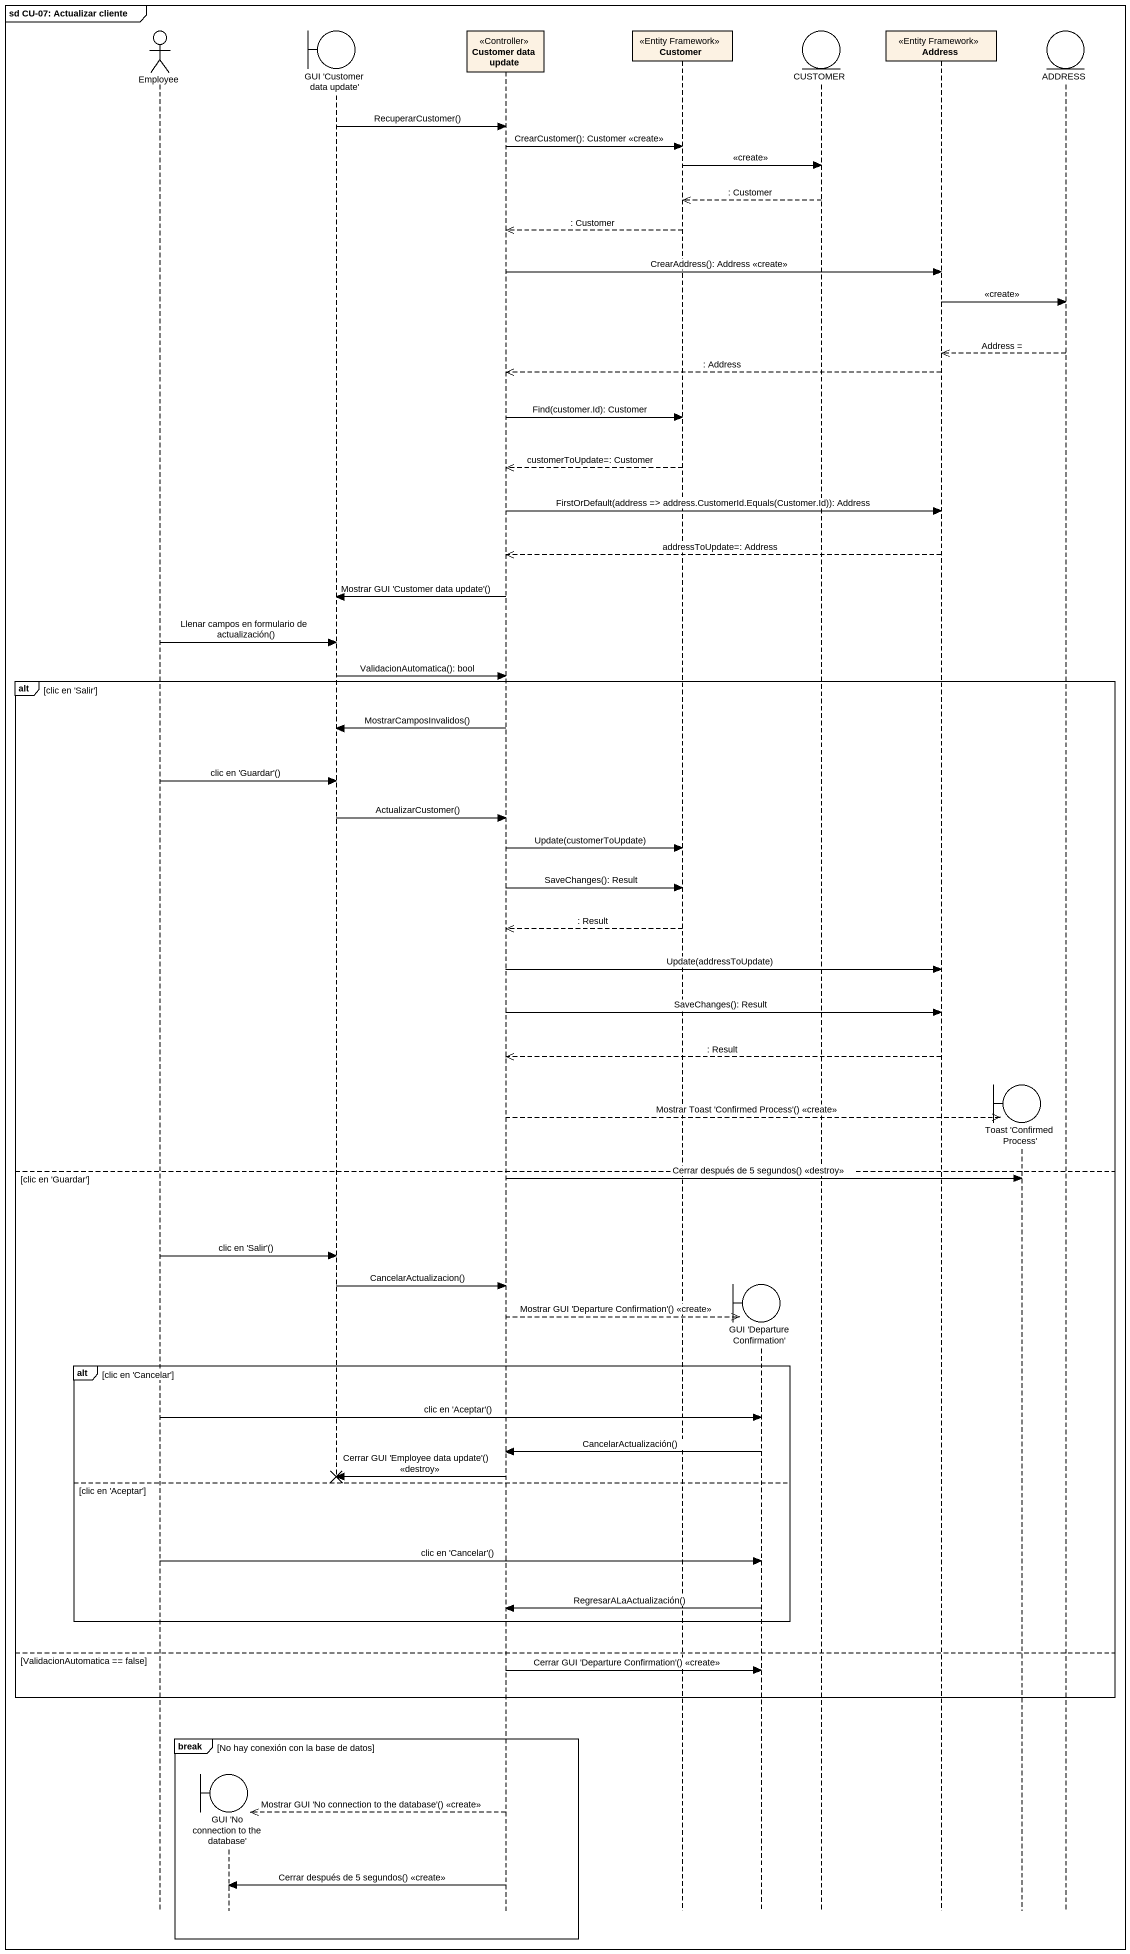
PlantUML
@startuml
mainframe sd CU-07: Actualizar cliente
hide footbox
actor Employee
boundary "GUI 'No connection to the database'" as GUI_No_connection_to_the
boundary "GUI 'Customer data update'" as GUI_Customer_data_update
participant "Customer data update" as Customer_data_update <<Controller>>
participant Customer <<Entity Framework>>
boundary "GUI 'Departure Confirmation'" as GUI_Departure_Confirmation
entity CUSTOMER
participant Address <<Entity Framework>>
boundary "Toast 'Confirmed Process'" as Toast_Confirmed_Process
entity ADDRESS

GUI_Customer_data_update -> Customer_data_update : RecuperarCustomer()
Customer_data_update -> Customer : CrearCustomer(): Customer <<create>>
Customer -> CUSTOMER : <<create>>
CUSTOMER -->> Customer : : Customer
Customer -->> Customer_data_update : : Customer
Customer_data_update -> Address : CrearAddress(): Address <<create>>
Address -> ADDRESS : <<create>>
ADDRESS -->> Address : Address =
Address -->> Customer_data_update : : Address
Customer_data_update -> Customer : Find(customer.Id): Customer
Customer -->> Customer_data_update : customerToUpdate=: Customer
Customer_data_update -> Address : FirstOrDefault(address => address.CustomerId.Equals(Customer.Id)): Address
Address -->> Customer_data_update : addressToUpdate=: Address
Customer_data_update -> GUI_Customer_data_update : Mostrar GUI 'Customer data update'()
Employee -> GUI_Customer_data_update : Llenar campos en formulario de actualización()
GUI_Customer_data_update -> Customer_data_update : ValidacionAutomatica(): bool
alt clic en 'Salir'
  Customer_data_update -> GUI_Customer_data_update : MostrarCamposInvalidos()
  Employee -> GUI_Customer_data_update : clic en 'Guardar'()
  GUI_Customer_data_update -> Customer_data_update : ActualizarCustomer()
  Customer_data_update -> Customer : Update(customerToUpdate)
  Customer_data_update -> Customer : SaveChanges(): Result
  Customer -->> Customer_data_update : : Result
  Customer_data_update -> Address : Update(addressToUpdate)
  Customer_data_update -> Address : SaveChanges(): Result
  Address -->> Customer_data_update : : Result
  Customer_data_update -->> Toast_Confirmed_Process ** : Mostrar Toast 'Confirmed Process'() <<create>>
else clic en 'Guardar'
  Customer_data_update -> Toast_Confirmed_Process : Cerrar después de 5 segundos() <<destroy>>
  Employee -> GUI_Customer_data_update : clic en 'Salir'()
  GUI_Customer_data_update -> Customer_data_update : CancelarActualizacion()
  Customer_data_update -->> GUI_Departure_Confirmation ** : Mostrar GUI 'Departure Confirmation'() <<create>>
  alt clic en 'Cancelar'
    Employee -> GUI_Departure_Confirmation : clic en 'Aceptar'()
    GUI_Departure_Confirmation -> Customer_data_update : CancelarActualización()
    Customer_data_update -> GUI_Customer_data_update !! : Cerrar GUI 'Employee data update'() <<destroy>>
  else clic en 'Aceptar'
    Employee -> GUI_Departure_Confirmation : clic en 'Cancelar'()
    GUI_Departure_Confirmation -> Customer_data_update : RegresarALaActualización()
  end
else ValidacionAutomatica == false
  Customer_data_update -> GUI_Departure_Confirmation : Cerrar GUI 'Departure Confirmation'() <<create>>
end
break No hay conexión con la base de datos
  Customer_data_update -->> GUI_No_connection_to_the ** : Mostrar GUI 'No connection to the database'() <<create>>
  Customer_data_update -> GUI_No_connection_to_the : Cerrar después de 5 segundos() <<create>>
end
@enduml
